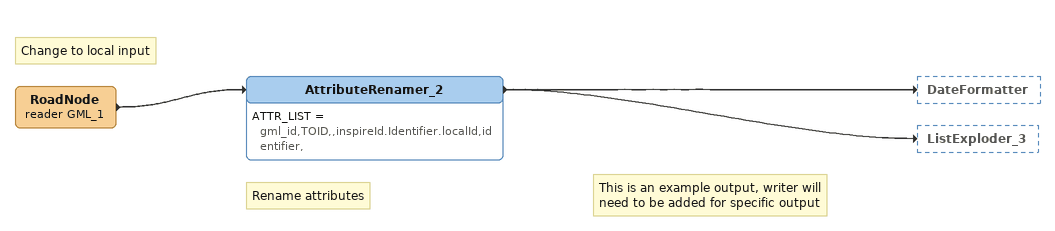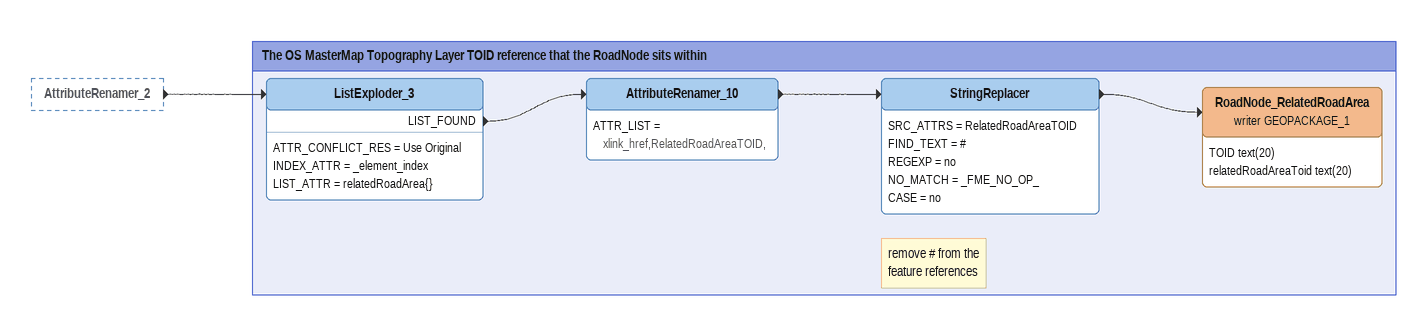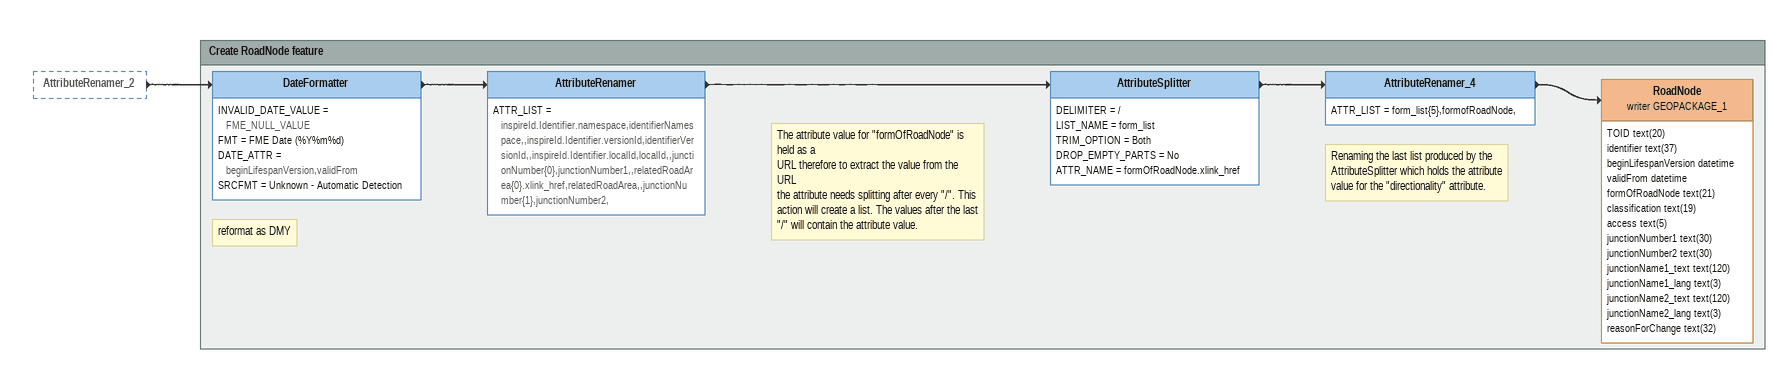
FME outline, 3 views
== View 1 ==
Note: Change to local input
RoadNode (reader GML_1)
    -> AttributeRenamer_2
Note: Rename attributes
Note: This is an example output, writer will need to be added for specific output
AttributeRenamer_2
    ATTR_LIST = gml_id,TOID,,inspireId.Identifier.localId,identifier,
    -> DateFormatter
    -> ListExploder_3

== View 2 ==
AttributeRenamer_2 [outside]
    -> ListExploder_3

Bookmark: The OS MasterMap Topography Layer TOID reference that the RoadNode sits within
ListExploder_3
    ATTR_CONFLICT_RES = Use Original
    INDEX_ATTR = _element_index
    LIST_ATTR = relatedRoadArea{}
    LIST_FOUND -> AttributeRenamer_10
AttributeRenamer_10
    ATTR_LIST = xlink_href,RelatedRoadAreaTOID,
    -> StringReplacer
Note: remove # from the / feature references
StringReplacer
    SRC_ATTRS = RelatedRoadAreaTOID
    FIND_TEXT = #
    REGEXP = no
    NO_MATCH = _FME_NO_OP_
    CASE = no
    -> RoadNode_RelatedRoadArea (writer GEOPACKAGE_1)
RoadNode_RelatedRoadArea (writer GEOPACKAGE_1)
    attributes: TOID text(20), relatedRoadAreaToid text(20)

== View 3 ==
AttributeRenamer_2 [outside]
    -> DateFormatter

Bookmark: Create RoadNode feature
Note: reformat as DMY
DateFormatter
    INVALID_DATE_VALUE = FME_NULL_VALUE
    FMT = FME Date (%Y%m%d)
    DATE_ATTR = beginLifespanVersion,validFrom
    SRCFMT = Unknown - Automatic Detection
    -> AttributeRenamer
AttributeRenamer
    ATTR_LIST = inspireId.Identifier.namespace,identifierNamespace,,inspireId.Identifier.versionId,identifierVersionId,,inspireId.Identifier.localId,localId,,junctionNumber{0},junctionNumber1,,relatedRoadArea{0}.xlink_href,relatedRoadArea,,junctionNumber{1},junctionNumber2,
    -> AttributeSplitter
Note: The attribute value for "formOfRoadNode" is held as a / URL therefore to extract the value from the URL / the attribute needs splitting after every "/". This / action will create a list. The values after the last / "/" will contain the attribute value.
AttributeSplitter
    DELIMITER = /
    LIST_NAME = form_list
    TRIM_OPTION = Both
    DROP_EMPTY_PARTS = No
    ATTR_NAME = formOfRoadNode.xlink_href
    -> AttributeRenamer_4
Note: Renaming the last list produced by the / AttributeSplitter which holds the attribute / value for the "directionality" attribute.
AttributeRenamer_4
    ATTR_LIST = form_list{5},formofRoadNode,
    -> RoadNode (writer GEOPACKAGE_1)
RoadNode (writer GEOPACKAGE_1)
    attributes: TOID text(20), identifier text(37), beginLifespanVersion datetime, validFrom datetime, formOfRoadNode text(21), classification text(19), access text(5), junctionNumber1 text(30), junctionNumber2 text(30), junctionName1_text text(120), junctionName1_lang text(3), junctionName2_text text(120), junctionName2_lang text(3), reasonForChange text(32)
